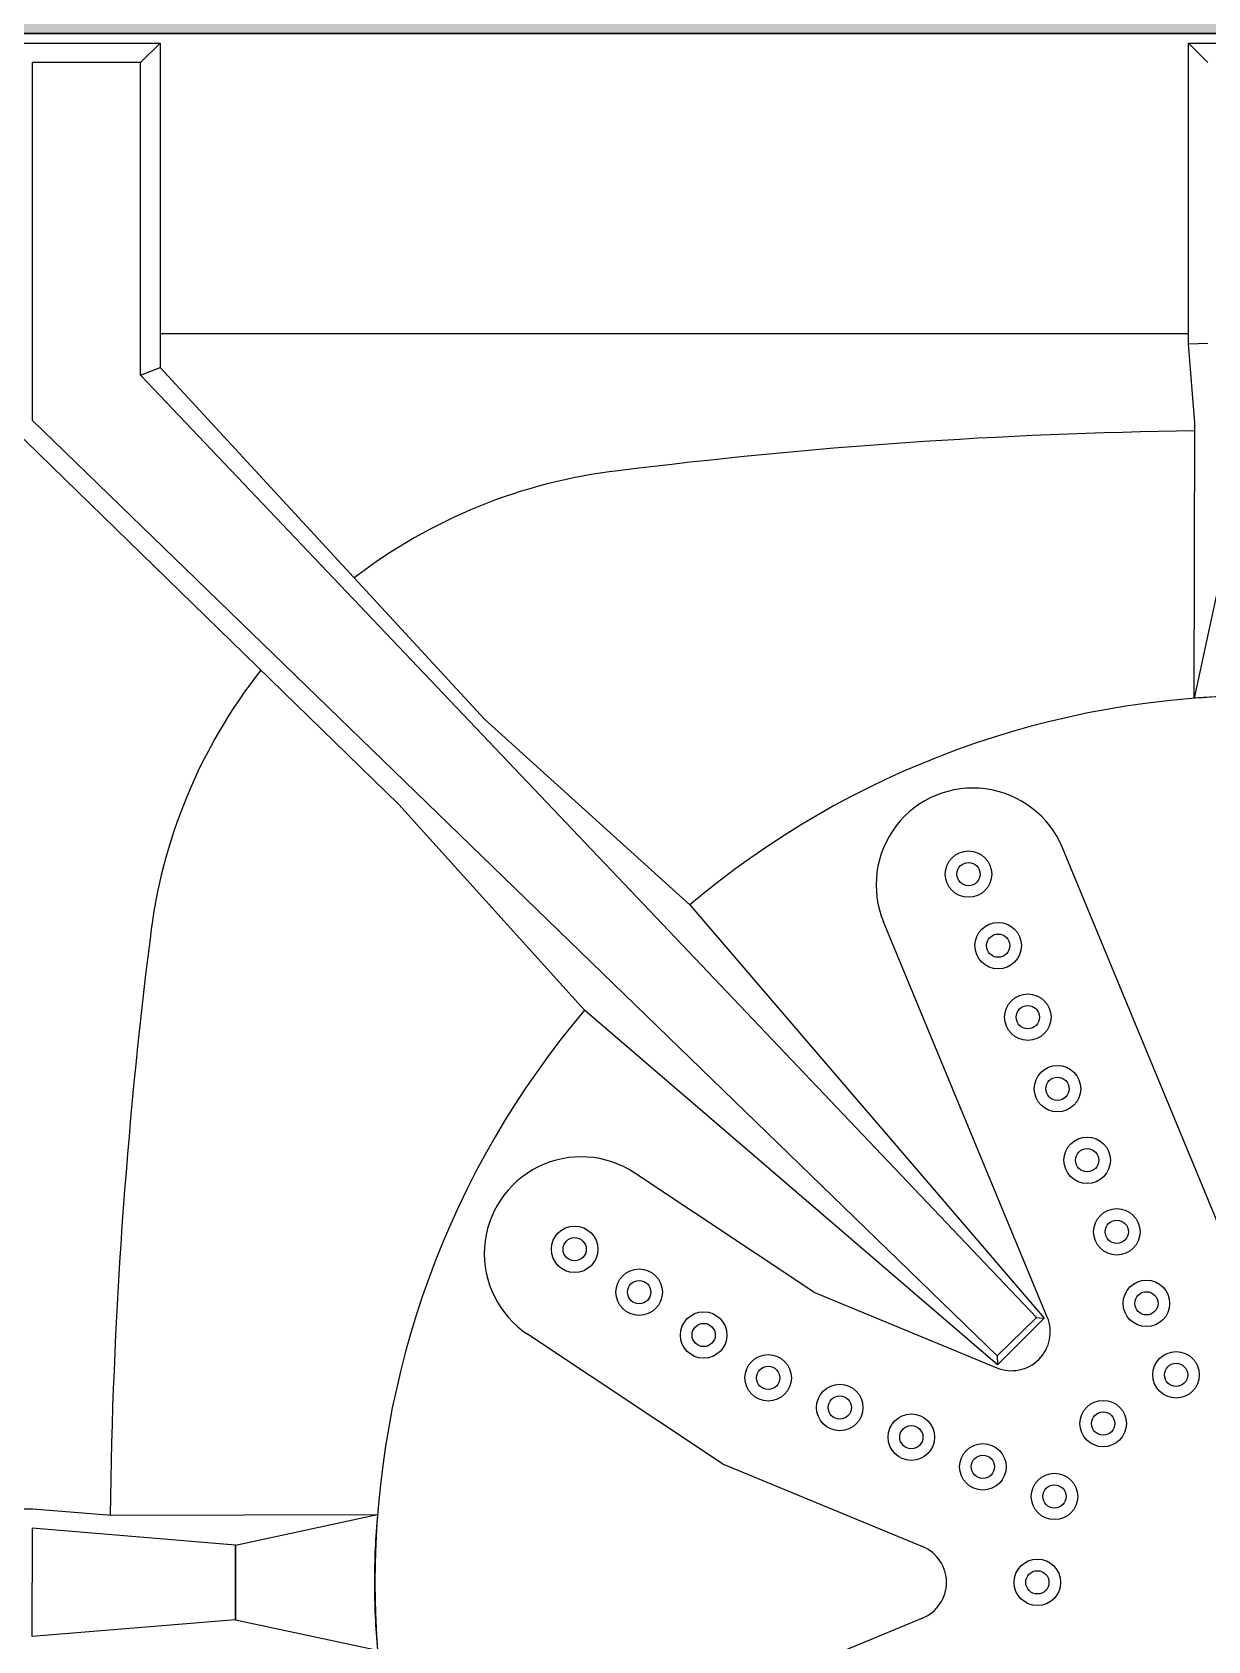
# Model space of a CAD drawing. Header units: metres. Extents: x 95 to 486, y 2972 to 3465.
# Drawn here: x 172.2161 to 172.3679, y 3246.5461 to 3246.7538 of the extents above; entities that cross this region are included whole.
import ezdxf

# ---------------------------------------------------------------- set-up
doc = ezdxf.new("R2010")
doc.units = ezdxf.units.M
doc.linetypes.add('ACAD_ISO03W100', pattern=[30, 12, -18])
for name, color, linetype in [('0_HOJA-CARATULA', 7, 'Continuous'), ('0_MUROS', 7, 'Continuous'), ('E_INOXIGAS', 1, 'Continuous'), ('INOXI', 1, 'Continuous'), ('XX', 2, 'Continuous')]:
    doc.layers.add(name, color=color, linetype=linetype)

# ---------------------------------------------------------------- blocks, each defined once
blk = doc.blocks.new('A$C607D168B')
at = {"color": 8}
for p, q in [((-0.004619195644346874, -0.1174335113702014), (-0.02576293848099542, -0.06638800065463535)), ((0.01532243876324824, -0.09159457210137223), (0.03204493645493312, -0.06644232022273489)), ((0.0374882789395512, -0.1034096483701683), (0.05286362422180879, -0.08028364384677111)), ((0.01532243876324824, -0.09159457210137223), (0.00461959968076453, -0.1174335113702014)), ((0.0374882789395512, -0.1034096483701683), (0.02771658799354704, -0.1270005971793289)), ((0.03424940281792832, -0.133533412003711), (0.08529491353349528, -0.1123896691670625)), ((0.04381648862705578, -0.1566304003164936), (0.09486199934262274, -0.135486657479845))]:
    blk.add_line(p, q, dxfattribs=at)
for centre, radius in [((0.04301494720024301, -0.07251968491551697), 0.003), ((0.04301494720024301, -0.07251968491551697), 0.003), ((0.04301494720024301, -0.07251968491551697), 0.003), ((0.04301494720024301, -0.07251968491551697), 0.003), ((0.04301494720024301, -0.07251968491551697), 0.003), ((0.04301494720024301, -0.07251968491551697), 0.003), ((0.04301494720024301, -0.07251968491551697), 0.003), ((0.04301494720024301, -0.07251968491551697), 0.003), ((0.04301494720024301, -0.07251968491551697), 0.003), ((0.04301494720024301, -0.07251968491551697), 0.003), ((0.04301494720024301, -0.07251968491551697), 0.003), ((0.04301494720024301, -0.07251968491551697), 0.003), ((0.04301494720024301, -0.07251968491551697), 0.003), ((0.04301494720024301, -0.07251968491551697), 0.003), ((0.04301494720024301, -0.07251968491551697), 0.003), ((0.04301494720024301, -0.07251968491551697), 0.003), ((0.04301494720024301, -0.07251968491551697), 0.0015), ((0.04301494720024301, -0.07251968491551697), 0.0015), ((0.04301494720024301, -0.07251968491551697), 0.0015), ((0.04301494720024301, -0.07251968491551697), 0.0015), ((0.04301494720024301, -0.07251968491551697), 0.0015), ((0.04301494720024301, -0.07251968491551697), 0.0015), ((0.04301494720024301, -0.07251968491551697), 0.0015), ((0.04301494720024301, -0.07251968491551697), 0.0015), ((0.04301494720024301, -0.07251968491551697), 0.0015), ((0.04301494720024301, -0.07251968491551697), 0.0015), ((0.04301494720024301, -0.07251968491551697), 0.0015), ((0.04301494720024301, -0.07251968491551697), 0.0015), ((0.04301494720024301, -0.07251968491551697), 0.0015), ((0.04301494720024301, -0.07251968491551697), 0.0015), ((0.04301494720024301, -0.07251968491551697), 0.0015), ((0.04301494720024301, -0.07251968491551697), 0.0015), ((0.03747841775062888, -0.08084716002226866), 0.003), ((0.03747841775062888, -0.08084716002226866), 0.003), ((0.03747841775062888, -0.08084716002226866), 0.003), ((0.03747841775062888, -0.08084716002226866), 0.003), ((0.03747841775062888, -0.08084716002226866), 0.003), ((0.03747841775062888, -0.08084716002226866), 0.003), ((0.03747841775062888, -0.08084716002226866), 0.003), ((0.03747841775062888, -0.08084716002226866), 0.003), ((0.03747841775062888, -0.08084716002226866), 0.003), ((0.03747841775062888, -0.08084716002226866), 0.003), ((0.03747841775062888, -0.08084716002226866), 0.003), ((0.03747841775062888, -0.08084716002226866), 0.003), ((0.03747841775062888, -0.08084716002226866), 0.003), ((0.03747841775062888, -0.08084716002226866), 0.003), ((0.03747841775062888, -0.08084716002226866), 0.003), ((0.03747841775062888, -0.08084716002226866), 0.003), ((0.03747841775062888, -0.08084716002226866), 0.0015), ((0.03747841775062888, -0.08084716002226866), 0.0015), ((0.03747841775062888, -0.08084716002226866), 0.0015), ((0.03747841775062888, -0.08084716002226866), 0.0015), ((0.03747841775062888, -0.08084716002226866), 0.0015), ((0.03747841775062888, -0.08084716002226866), 0.0015), ((0.03747841775062888, -0.08084716002226866), 0.0015), ((0.03747841775062888, -0.08084716002226866), 0.0015), ((0.03747841775062888, -0.08084716002226866), 0.0015), ((0.03747841775062888, -0.08084716002226866), 0.0015), ((0.03747841775062888, -0.08084716002226866), 0.0015), ((0.03747841775062888, -0.08084716002226866), 0.0015), ((0.03747841775062888, -0.08084716002226866), 0.0015), ((0.03747841775062888, -0.08084716002226866), 0.0015), ((0.03747841775062888, -0.08084716002226866), 0.0015), ((0.03747841775062888, -0.08084716002226866), 0.0015), ((0.03194188830101563, -0.08917463512901858), 0.003), ((0.03194188830101563, -0.08917463512901858), 0.003), ((0.03194188830101563, -0.08917463512901858), 0.003), ((0.03194188830101385, -0.08917463512901946), 0.003), ((0.03194188830101563, -0.08917463512901858), 0.003), ((0.03194188830101563, -0.08917463512901858), 0.003), ((0.03194188830101563, -0.08917463512901858), 0.003), ((0.03194188830101563, -0.08917463512901858), 0.003), ((0.03194188830101563, -0.08917463512901858), 0.003), ((0.03194188830101563, -0.08917463512901858), 0.003), ((0.03194188830101563, -0.08917463512901858), 0.003), ((0.03194188830101563, -0.08917463512901858), 0.003), ((0.03194188830101563, -0.08917463512901858), 0.003), ((0.03194188830101563, -0.08917463512901858), 0.003), ((0.03194188830101563, -0.08917463512901858), 0.003), ((0.03194188830101563, -0.08917463512901858), 0.003), ((0.03194188830101563, -0.08917463512901858), 0.0015), ((0.03194188830101563, -0.08917463512901858), 0.0015), ((0.03194188830101563, -0.08917463512901858), 0.0015), ((0.03194188830101385, -0.08917463512901946), 0.0015), ((0.03194188830101563, -0.08917463512901858), 0.0015), ((0.03194188830101563, -0.08917463512901858), 0.0015), ((0.03194188830101563, -0.08917463512901858), 0.0015), ((0.03194188830101563, -0.08917463512901858), 0.0015), ((0.03194188830101563, -0.08917463512901858), 0.0015), ((0.03194188830101563, -0.08917463512901858), 0.0015), ((0.03194188830101563, -0.08917463512901858), 0.0015), ((0.03194188830101563, -0.08917463512901858), 0.0015), ((0.03194188830101563, -0.08917463512901858), 0.0015), ((0.03194188830101563, -0.08917463512901858), 0.0015), ((0.03194188830101563, -0.08917463512901858), 0.0015), ((0.03194188830101563, -0.08917463512901858), 0.0015), ((0.02640535885140061, -0.09750211023577027), 0.003), ((0.02640535885140061, -0.09750211023577027), 0.003), ((0.02640535885140061, -0.09750211023577027), 0.003), ((0.02640535885140061, -0.09750211023577027), 0.003), ((0.02640535885140061, -0.09750211023577027), 0.003), ((0.02640535885140061, -0.09750211023577027), 0.003), ((0.02640535885140061, -0.09750211023577027), 0.003), ((0.02640535885140061, -0.09750211023577027), 0.003), ((0.02640535885140061, -0.09750211023577027), 0.003), ((0.02640535885140061, -0.09750211023577027), 0.003), ((0.02640535885140061, -0.09750211023577027), 0.003), ((0.02640535885140061, -0.09750211023577027), 0.003), ((0.02640535885140061, -0.09750211023577027), 0.003), ((0.02640535885140061, -0.09750211023577027), 0.003), ((0.02640535885140061, -0.09750211023577027), 0.003), ((0.02640535885140061, -0.09750211023577027), 0.003), ((0.02640535885140061, -0.09750211023577027), 0.0015), ((0.02640535885140061, -0.09750211023577027), 0.0015), ((0.02640535885140061, -0.09750211023577027), 0.0015), ((0.02640535885140061, -0.09750211023577027), 0.0015), ((0.02640535885140061, -0.09750211023577027), 0.0015), ((0.02640535885140061, -0.09750211023577027), 0.0015), ((0.02640535885140061, -0.09750211023577027), 0.0015), ((0.02640535885140061, -0.09750211023577027), 0.0015), ((0.02640535885140061, -0.09750211023577027), 0.0015), ((0.02640535885140061, -0.09750211023577027), 0.0015), ((0.02640535885140061, -0.09750211023577027), 0.0015), ((0.02640535885140061, -0.09750211023577027), 0.0015), ((0.02640535885140061, -0.09750211023577027), 0.0015), ((0.02640535885140061, -0.09750211023577027), 0.0015), ((0.02640535885140061, -0.09750211023577027), 0.0015), ((0.02640535885140061, -0.09750211023577027), 0.0015), ((0.02257852452774856, -0.1067409055608834), 0.003), ((0.02257852452774856, -0.1067409055608834), 0.003), ((0.02257852452774856, -0.1067409055608834), 0.003), ((0.02257852452774856, -0.1067409055608834), 0.003), ((0.02257852452774856, -0.1067409055608834), 0.003), ((0.02257852452774856, -0.1067409055608834), 0.003), ((0.02257852452774856, -0.1067409055608834), 0.003), ((0.02257852452774856, -0.1067409055608834), 0.003), ((0.02257852452774856, -0.1067409055608834), 0.003), ((0.02257852452774856, -0.1067409055608834), 0.003), ((0.02257852452774856, -0.1067409055608834), 0.003), ((0.02257852452774856, -0.1067409055608834), 0.003), ((0.02257852452774856, -0.1067409055608834), 0.003), ((0.02257852452774856, -0.1067409055608834), 0.003), ((0.02257852452774856, -0.1067409055608834), 0.003), ((0.02257852452774856, -0.1067409055608834), 0.003), ((0.02257852452774856, -0.1067409055608834), 0.0015), ((0.02257852452774856, -0.1067409055608834), 0.0015), ((0.02257852452774856, -0.1067409055608834), 0.0015), ((0.02257852452774856, -0.1067409055608834), 0.0015), ((0.02257852452774856, -0.1067409055608834), 0.0015), ((0.02257852452774856, -0.1067409055608834), 0.0015), ((0.02257852452774856, -0.1067409055608834), 0.0015), ((0.02257852452774856, -0.1067409055608834), 0.0015), ((0.02257852452774856, -0.1067409055608834), 0.0015), ((0.02257852452774856, -0.1067409055608834), 0.0015), ((0.02257852452774856, -0.1067409055608834), 0.0015), ((0.02257852452774856, -0.1067409055608834), 0.0015), ((0.02257852452774856, -0.1067409055608834), 0.0015), ((0.02257852452774856, -0.1067409055608834), 0.0015), ((0.02257852452774856, -0.1067409055608834), 0.0015), ((0.02257852452774856, -0.1067409055608834), 0.0015), ((0.01875169020409917, -0.1159797008859957), 0.003), ((0.01875169020409917, -0.1159797008859957), 0.003), ((0.01875169020409739, -0.1159797008859966), 0.003), ((0.01875169020409739, -0.1159797008859966), 0.003), ((0.01875169020409739, -0.1159797008859966), 0.003), ((0.01875169020409739, -0.1159797008859966), 0.003), ((0.01875169020409739, -0.1159797008859966), 0.003), ((0.01875169020409917, -0.1159797008859957), 0.003), ((0.01875169020409917, -0.1159797008859957), 0.003), ((0.01875169020409917, -0.1159797008859966), 0.003), ((0.01875169020409917, -0.1159797008859966), 0.003), ((0.01875169020409917, -0.1159797008859957), 0.003), ((0.01875169020409739, -0.1159797008859966), 0.003), ((0.01875169020409917, -0.1159797008859957), 0.003), ((0.01875169020409739, -0.1159797008859966), 0.003), ((0.01875169020409917, -0.1159797008859957), 0.003), ((0.01875169020409917, -0.1159797008859957), 0.0015), ((0.01875169020409917, -0.1159797008859957), 0.0015), ((0.01875169020409739, -0.1159797008859966), 0.0015), ((0.01875169020409739, -0.1159797008859966), 0.0015), ((0.01875169020409739, -0.1159797008859966), 0.0015), ((0.01875169020409739, -0.1159797008859966), 0.0015), ((0.01875169020409739, -0.1159797008859966), 0.0015), ((0.01875169020409917, -0.1159797008859957), 0.0015), ((0.01875169020409917, -0.1159797008859957), 0.0015), ((0.01875169020409917, -0.1159797008859966), 0.0015), ((0.01875169020409917, -0.1159797008859966), 0.0015), ((0.01875169020409917, -0.1159797008859957), 0.0015), ((0.01875169020409739, -0.1159797008859966), 0.0015), ((0.01875169020409917, -0.1159797008859957), 0.0015), ((0.01875169020409739, -0.1159797008859966), 0.0015), ((0.01875169020409917, -0.1159797008859957), 0.0015), ((0.09146427573682203, -0.1233641381748969), 0.003), ((0.09146427573682203, -0.1233641381748969), 0.003), ((0.09146427573682203, -0.1233641381748969), 0.003), ((0.09146427573682203, -0.1233641381748969), 0.003), ((0.09146427573682203, -0.1233641381748969), 0.003), ((0.09146427573682203, -0.1233641381748969), 0.003), ((0.09146427573682203, -0.1233641381748969), 0.003), ((0.09146427573682203, -0.1233641381748969), 0.003), ((0.09146427573682203, -0.1233641381748969), 0.003), ((0.09146427573682203, -0.1233641381748969), 0.003), ((0.09146427573682203, -0.1233641381748969), 0.003), ((0.09146427573682203, -0.1233641381748969), 0.003), ((0.09146427573682203, -0.1233641381748969), 0.003), ((0.09146427573682203, -0.1233641381748969), 0.003), ((0.09146427573682203, -0.1233641381748969), 0.003), ((0.09146427573682203, -0.1233641381748969), 0.003), ((0.01492485588044801, -0.1252184962111089), 0.003), ((0.01492485588044801, -0.1252184962111089), 0.003), ((0.01492485588044801, -0.1252184962111089), 0.003), ((0.01492485588044801, -0.1252184962111089), 0.003), ((0.01492485588044801, -0.1252184962111089), 0.003), ((0.01492485588044801, -0.1252184962111089), 0.003), ((0.01492485588044801, -0.1252184962111089), 0.003), ((0.01492485588044801, -0.1252184962111089), 0.003), ((0.01492485588044801, -0.1252184962111089), 0.003), ((0.01492485588044801, -0.1252184962111089), 0.003), ((0.01492485588044801, -0.1252184962111089), 0.003), ((0.01492485588044801, -0.1252184962111089), 0.003), ((0.01492485588044801, -0.1252184962111089), 0.003), ((0.01492485588044801, -0.1252184962111089), 0.003), ((0.01492485588044801, -0.1252184962111089), 0.003), ((0.01492485588044801, -0.1252184962111089), 0.003), ((0.09146427573682203, -0.1233641381748969), 0.0015), ((0.09146427573682203, -0.1233641381748969), 0.0015), ((0.09146427573682203, -0.1233641381748969), 0.0015), ((0.09146427573682203, -0.1233641381748969), 0.0015), ((0.09146427573682203, -0.1233641381748969), 0.0015), ((0.09146427573682203, -0.1233641381748969), 0.0015), ((0.09146427573682203, -0.1233641381748969), 0.0015), ((0.09146427573682203, -0.1233641381748969), 0.0015), ((0.09146427573682203, -0.1233641381748969), 0.0015), ((0.09146427573682203, -0.1233641381748969), 0.0015), ((0.09146427573682203, -0.1233641381748969), 0.0015), ((0.09146427573682203, -0.1233641381748969), 0.0015), ((0.09146427573682203, -0.1233641381748969), 0.0015), ((0.09146427573682203, -0.1233641381748969), 0.0015), ((0.09146427573682203, -0.1233641381748969), 0.0015), ((0.09146427573682203, -0.1233641381748969), 0.0015), ((0.01492485588044801, -0.1252184962111089), 0.0015), ((0.01492485588044801, -0.1252184962111089), 0.0015), ((0.01492485588044801, -0.1252184962111089), 0.0015), ((0.01492485588044801, -0.1252184962111089), 0.0015), ((0.01492485588044801, -0.1252184962111089), 0.0015), ((0.01492485588044801, -0.1252184962111089), 0.0015), ((0.01492485588044801, -0.1252184962111089), 0.0015), ((0.01492485588044801, -0.1252184962111089), 0.0015), ((0.01492485588044801, -0.1252184962111089), 0.0015), ((0.01492485588044801, -0.1252184962111089), 0.0015), ((0.01492485588044801, -0.1252184962111089), 0.0015), ((0.01492485588044801, -0.1252184962111089), 0.0015), ((0.01492485588044801, -0.1252184962111089), 0.0015), ((0.01492485588044801, -0.1252184962111089), 0.0015), ((0.01492485588044801, -0.1252184962111089), 0.0015), ((0.01492485588044801, -0.1252184962111089), 0.0015), ((0.08222548041170974, -0.127190972498548), 0.003), ((0.08222548041170974, -0.127190972498548), 0.003), ((0.08222548041170885, -0.1271909724985489), 0.003), ((0.08222548041170885, -0.1271909724985489), 0.003), ((0.08222548041170885, -0.1271909724985489), 0.003), ((0.08222548041170885, -0.1271909724985489), 0.003), ((0.08222548041170885, -0.1271909724985489), 0.003), ((0.08222548041170974, -0.127190972498548), 0.003), ((0.08222548041170974, -0.127190972498548), 0.003), ((0.08222548041170885, -0.1271909724985489), 0.003), ((0.08222548041170974, -0.127190972498548), 0.003), ((0.08222548041170974, -0.127190972498548), 0.003), ((0.08222548041170885, -0.1271909724985489), 0.003), ((0.08222548041170974, -0.127190972498548), 0.003), ((0.08222548041170974, -0.127190972498548), 0.003), ((0.08222548041170974, -0.127190972498548), 0.003), ((0.08222548041170974, -0.127190972498548), 0.0015), ((0.08222548041170974, -0.127190972498548), 0.0015), ((0.08222548041170885, -0.1271909724985489), 0.0015), ((0.08222548041170885, -0.1271909724985489), 0.0015), ((0.08222548041170885, -0.1271909724985489), 0.0015), ((0.08222548041170885, -0.1271909724985489), 0.0015), ((0.08222548041170885, -0.1271909724985489), 0.0015), ((0.08222548041170974, -0.127190972498548), 0.0015), ((0.08222548041170974, -0.127190972498548), 0.0015), ((0.08222548041170885, -0.1271909724985489), 0.0015), ((0.08222548041170974, -0.127190972498548), 0.0015), ((0.08222548041170974, -0.127190972498548), 0.0015), ((0.08222548041170885, -0.1271909724985489), 0.0015), ((0.08222548041170974, -0.127190972498548), 0.0015), ((0.08222548041170974, -0.127190972498548), 0.0015), ((0.08222548041170974, -0.127190972498548), 0.0015), ((0.07298668508659656, -0.1310178068222001), 0.003), ((0.07298668508659656, -0.1310178068222001), 0.003), ((0.07298668508659656, -0.1310178068222001), 0.003), ((0.07298668508659656, -0.1310178068222001), 0.003), ((0.07298668508659656, -0.1310178068222001), 0.003), ((0.07298668508659656, -0.1310178068222001), 0.003), ((0.07298668508659656, -0.1310178068222001), 0.003), ((0.07298668508659656, -0.1310178068222001), 0.003), ((0.07298668508659656, -0.1310178068222001), 0.003), ((0.07298668508659656, -0.1310178068222001), 0.003), ((0.07298668508659656, -0.1310178068222001), 0.003), ((0.07298668508659656, -0.1310178068222001), 0.003), ((0.07298668508659656, -0.1310178068222001), 0.003), ((0.07298668508659656, -0.1310178068222001), 0.003), ((0.07298668508659656, -0.1310178068222001), 0.003), ((0.07298668508659656, -0.1310178068222001), 0.003), ((2.020182083839472e-07, -0.1322497979790498), 0.003), ((2.020182083839472e-07, -0.1322497979790498), 0.003), ((2.020182083839472e-07, -0.1322497979790498), 0.003), ((2.020182083839472e-07, -0.1322497979790498), 0.003), ((2.020182083839472e-07, -0.1322497979790498), 0.003), ((2.020182083839472e-07, -0.1322497979790498), 0.003), ((2.020182083839472e-07, -0.1322497979790498), 0.003), ((2.020182083839472e-07, -0.1322497979790498), 0.003), ((2.020182083839472e-07, -0.1322497979790498), 0.003), ((2.020182083839472e-07, -0.1322497979790498), 0.003), ((2.020182083839472e-07, -0.1322497979790498), 0.003), ((2.020182083839472e-07, -0.1322497979790498), 0.003), ((2.020182083839472e-07, -0.1322497979790498), 0.003), ((2.020182083839472e-07, -0.1322497979790498), 0.003), ((2.020182083839472e-07, -0.1322497979790498), 0.003), ((2.020182083839472e-07, -0.1322497979790498), 0.003), ((2.020182083839472e-07, -0.1322497979790498), 0.0015), ((2.020182083839472e-07, -0.1322497979790498), 0.0015), ((2.020182083839472e-07, -0.1322497979790498), 0.0015), ((2.020182083839472e-07, -0.1322497979790498), 0.0015), ((2.020182083839472e-07, -0.1322497979790498), 0.0015), ((2.020182083839472e-07, -0.1322497979790498), 0.0015), ((2.020182083839472e-07, -0.1322497979790498), 0.0015), ((2.020182083839472e-07, -0.1322497979790498), 0.0015), ((2.020182083839472e-07, -0.1322497979790498), 0.0015), ((2.020182083839472e-07, -0.1322497979790498), 0.0015), ((2.020182083839472e-07, -0.1322497979790498), 0.0015), ((2.020182083839472e-07, -0.1322497979790498), 0.0015), ((2.020182083839472e-07, -0.1322497979790498), 0.0015), ((2.020182083839472e-07, -0.1322497979790498), 0.0015), ((2.020182083839472e-07, -0.1322497979790498), 0.0015), ((2.020182083839472e-07, -0.1322497979790498), 0.0015), ((0.07298668508659656, -0.1310178068222001), 0.0015), ((0.07298668508659656, -0.1310178068222001), 0.0015), ((0.07298668508659656, -0.1310178068222001), 0.0015), ((0.07298668508659656, -0.1310178068222001), 0.0015), ((0.07298668508659656, -0.1310178068222001), 0.0015), ((0.07298668508659656, -0.1310178068222001), 0.0015), ((0.07298668508659656, -0.1310178068222001), 0.0015), ((0.07298668508659656, -0.1310178068222001), 0.0015), ((0.07298668508659656, -0.1310178068222001), 0.0015), ((0.07298668508659656, -0.1310178068222001), 0.0015), ((0.07298668508659656, -0.1310178068222001), 0.0015), ((0.07298668508659656, -0.1310178068222001), 0.0015), ((0.07298668508659656, -0.1310178068222001), 0.0015), ((0.07298668508659656, -0.1310178068222001), 0.0015), ((0.07298668508659656, -0.1310178068222001), 0.0015), ((0.07298668508659656, -0.1310178068222001), 0.0015), ((0.01109802155679596, -0.1344572915362221), 0.003), ((0.01109802155679596, -0.1344572915362221), 0.003), ((0.01109802155679596, -0.1344572915362221), 0.003), ((0.01109802155679596, -0.1344572915362221), 0.003), ((0.01109802155679596, -0.1344572915362221), 0.003), ((0.01109802155679596, -0.1344572915362221), 0.003), ((0.01109802155679596, -0.1344572915362221), 0.003), ((0.01109802155679596, -0.1344572915362221), 0.003), ((0.01109802155679596, -0.1344572915362221), 0.003), ((0.01109802155679596, -0.1344572915362221), 0.003), ((0.01109802155679596, -0.1344572915362221), 0.003), ((0.01109802155679596, -0.1344572915362221), 0.003), ((0.01109802155679596, -0.1344572915362221), 0.003), ((0.01109802155679596, -0.1344572915362221), 0.003), ((0.01109802155679596, -0.1344572915362221), 0.003), ((0.01109802155679596, -0.1344572915362221), 0.003), ((0.06374788976148427, -0.1348446411458522), 0.003), ((0.06374788976148427, -0.1348446411458522), 0.003), ((0.06374788976148427, -0.1348446411458522), 0.003), ((0.06374788976148427, -0.1348446411458522), 0.003), ((0.06374788976148427, -0.1348446411458522), 0.003), ((0.06374788976148427, -0.1348446411458522), 0.003), ((0.06374788976148427, -0.1348446411458522), 0.003), ((0.06374788976148427, -0.1348446411458522), 0.003), ((0.06374788976148427, -0.1348446411458522), 0.003), ((0.06374788976148427, -0.1348446411458522), 0.003), ((0.06374788976148427, -0.1348446411458522), 0.003), ((0.06374788976148427, -0.1348446411458522), 0.003), ((0.06374788976148427, -0.1348446411458522), 0.003), ((0.06374788976148427, -0.1348446411458522), 0.003), ((0.06374788976148427, -0.1348446411458522), 0.003), ((0.06374788976148427, -0.1348446411458522), 0.003), ((0.01109802155679596, -0.1344572915362221), 0.0015), ((0.01109802155679596, -0.1344572915362221), 0.0015), ((0.01109802155679596, -0.1344572915362221), 0.0015), ((0.01109802155679596, -0.1344572915362221), 0.0015), ((0.01109802155679596, -0.1344572915362221), 0.0015), ((0.01109802155679596, -0.1344572915362221), 0.0015), ((0.01109802155679596, -0.1344572915362221), 0.0015), ((0.01109802155679596, -0.1344572915362221), 0.0015), ((0.01109802155679596, -0.1344572915362221), 0.0015), ((0.01109802155679596, -0.1344572915362221), 0.0015), ((0.01109802155679596, -0.1344572915362221), 0.0015), ((0.01109802155679596, -0.1344572915362221), 0.0015), ((0.01109802155679596, -0.1344572915362221), 0.0015), ((0.01109802155679596, -0.1344572915362221), 0.0015), ((0.01109802155679596, -0.1344572915362221), 0.0015), ((0.01109802155679596, -0.1344572915362221), 0.0015), ((0.06374788976148427, -0.1348446411458522), 0.0015), ((0.06374788976148427, -0.1348446411458522), 0.0015), ((0.06374788976148427, -0.1348446411458522), 0.0015), ((0.06374788976148427, -0.1348446411458522), 0.0015), ((0.06374788976148427, -0.1348446411458522), 0.0015), ((0.06374788976148427, -0.1348446411458522), 0.0015), ((0.06374788976148427, -0.1348446411458522), 0.0015), ((0.06374788976148427, -0.1348446411458522), 0.0015), ((0.06374788976148427, -0.1348446411458522), 0.0015), ((0.06374788976148427, -0.1348446411458522), 0.0015), ((0.06374788976148427, -0.1348446411458522), 0.0015), ((0.06374788976148427, -0.1348446411458522), 0.0015), ((0.06374788976148427, -0.1348446411458522), 0.0015), ((0.06374788976148427, -0.1348446411458522), 0.0015), ((0.06374788976148427, -0.1348446411458522), 0.0015), ((0.06374788976148427, -0.1348446411458522), 0.0015), ((0.05450909443637553, -0.1386714754695086), 0.003), ((0.05450909443637553, -0.1386714754695086), 0.003), ((0.05450909443637553, -0.1386714754695086), 0.003), ((0.05450909443637553, -0.1386714754695086), 0.003), ((0.05450909443637553, -0.1386714754695086), 0.003), ((0.05450909443637553, -0.1386714754695086), 0.003), ((0.05450909443637553, -0.1386714754695086), 0.003), ((0.05450909443637553, -0.1386714754695086), 0.003), ((0.05450909443637553, -0.1386714754695086), 0.003), ((0.05450909443637553, -0.1386714754695086), 0.003), ((0.05450909443637553, -0.1386714754695086), 0.003), ((0.05450909443637553, -0.1386714754695086), 0.003), ((0.05450909443637553, -0.1386714754695086), 0.003), ((0.05450909443637553, -0.1386714754695086), 0.003), ((0.05450909443637553, -0.1386714754695086), 0.003), ((0.05450909443637553, -0.1386714754695086), 0.003), ((0.02050629867261833, -0.1407437013246398), 0.003), ((0.02050629867261833, -0.1407437013246398), 0.003), ((0.02050629867261833, -0.1407437013246398), 0.003), ((0.02050629867261833, -0.1407437013246398), 0.003), ((0.02050629867261833, -0.1407437013246398), 0.003), ((0.02050629867261833, -0.1407437013246398), 0.003), ((0.02050629867261833, -0.1407437013246398), 0.003), ((0.02050629867261833, -0.1407437013246398), 0.003), ((0.02050629867261833, -0.1407437013246398), 0.003), ((0.02050629867261833, -0.1407437013246398), 0.003), ((0.02050629867261833, -0.1407437013246398), 0.003), ((0.02050629867261833, -0.1407437013246398), 0.003), ((0.02050629867261833, -0.1407437013246398), 0.003), ((0.02050629867261833, -0.1407437013246398), 0.003), ((0.02050629867261833, -0.1407437013246398), 0.003), ((0.02050629867261833, -0.1407437013246398), 0.003), ((0.05450909443637553, -0.1386714754695086), 0.0015), ((0.05450909443637553, -0.1386714754695086), 0.0015), ((0.05450909443637553, -0.1386714754695086), 0.0015), ((0.05450909443637553, -0.1386714754695086), 0.0015), ((0.05450909443637553, -0.1386714754695086), 0.0015), ((0.05450909443637553, -0.1386714754695086), 0.0015), ((0.05450909443637553, -0.1386714754695086), 0.0015), ((0.05450909443637553, -0.1386714754695086), 0.0015), ((0.05450909443637553, -0.1386714754695086), 0.0015), ((0.05450909443637553, -0.1386714754695086), 0.0015), ((0.05450909443637553, -0.1386714754695086), 0.0015), ((0.05450909443637553, -0.1386714754695086), 0.0015), ((0.05450909443637553, -0.1386714754695086), 0.0015), ((0.05450909443637553, -0.1386714754695086), 0.0015), ((0.05450909443637553, -0.1386714754695086), 0.0015), ((0.05450909443637553, -0.1386714754695086), 0.0015), ((0.02050629867261833, -0.1407437013246398), 0.0015), ((0.02050629867261833, -0.1407437013246398), 0.0015), ((0.02050629867261833, -0.1407437013246398), 0.0015), ((0.02050629867261833, -0.1407437013246398), 0.0015), ((0.02050629867261833, -0.1407437013246398), 0.0015), ((0.02050629867261833, -0.1407437013246398), 0.0015), ((0.02050629867261833, -0.1407437013246398), 0.0015), ((0.02050629867261833, -0.1407437013246398), 0.0015), ((0.02050629867261833, -0.1407437013246398), 0.0015), ((0.02050629867261833, -0.1407437013246398), 0.0015), ((0.02050629867261833, -0.1407437013246398), 0.0015), ((0.02050629867261833, -0.1407437013246398), 0.0015), ((0.02050629867261833, -0.1407437013246398), 0.0015), ((0.02050629867261833, -0.1407437013246398), 0.0015), ((0.02050629867261833, -0.1407437013246398), 0.0015), ((0.02050629867261833, -0.1407437013246398), 0.0015), ((0.04527029911126235, -0.1424983097931598), 0.003), ((0.04527029911126235, -0.1424983097931598), 0.003), ((0.04527029911126235, -0.1424983097931598), 0.003), ((0.04527029911126057, -0.1424983097931607), 0.003), ((0.04527029911126235, -0.1424983097931598), 0.003), ((0.04527029911126235, -0.1424983097931598), 0.003), ((0.04527029911126057, -0.1424983097931607), 0.003), ((0.04527029911126235, -0.1424983097931598), 0.003), ((0.04527029911126235, -0.1424983097931598), 0.003), ((0.04527029911126057, -0.1424983097931607), 0.003), ((0.04527029911126057, -0.1424983097931607), 0.003), ((0.04527029911126057, -0.1424983097931607), 0.003), ((0.04527029911126057, -0.1424983097931607), 0.003), ((0.04527029911126057, -0.1424983097931607), 0.003), ((0.04527029911126235, -0.1424983097931598), 0.003), ((0.04527029911126235, -0.1424983097931598), 0.003), ((0.04527029911126235, -0.1424983097931598), 0.0015), ((0.04527029911126235, -0.1424983097931598), 0.0015), ((0.04527029911126235, -0.1424983097931598), 0.0015), ((0.04527029911126057, -0.1424983097931607), 0.0015), ((0.04527029911126235, -0.1424983097931598), 0.0015), ((0.04527029911126235, -0.1424983097931598), 0.0015), ((0.04527029911126057, -0.1424983097931607), 0.0015), ((0.04527029911126235, -0.1424983097931598), 0.0015), ((0.04527029911126235, -0.1424983097931598), 0.0015), ((0.04527029911126057, -0.1424983097931607), 0.0015), ((0.04527029911126057, -0.1424983097931607), 0.0015), ((0.04527029911126057, -0.1424983097931607), 0.0015), ((0.04527029911126057, -0.1424983097931607), 0.0015), ((0.04527029911126057, -0.1424983097931607), 0.0015), ((0.04527029911126235, -0.1424983097931598), 0.0015), ((0.04527029911126235, -0.1424983097931598), 0.0015), ((0.03603150378614828, -0.146325144116811), 0.003), ((0.03603150378614828, -0.146325144116811), 0.003), ((0.03603150378614828, -0.146325144116811), 0.003), ((0.03603150378614828, -0.146325144116811), 0.003), ((0.03603150378614828, -0.146325144116811), 0.003), ((0.03603150378614828, -0.146325144116811), 0.003), ((0.03603150378614828, -0.146325144116811), 0.003), ((0.03603150378614828, -0.146325144116811), 0.003), ((0.03603150378614828, -0.146325144116811), 0.003), ((0.03603150378614828, -0.146325144116811), 0.003), ((0.03603150378614828, -0.146325144116811), 0.003), ((0.03603150378614828, -0.146325144116811), 0.003), ((0.03603150378614828, -0.146325144116811), 0.003), ((0.03603150378614828, -0.146325144116811), 0.003), ((0.03603150378614828, -0.146325144116811), 0.003), ((0.03603150378614828, -0.146325144116811), 0.003), ((0.03603150378614828, -0.146325144116811), 0.0015), ((0.03603150378614828, -0.146325144116811), 0.0015), ((0.03603150378614828, -0.146325144116811), 0.0015), ((0.03603150378614828, -0.146325144116811), 0.0015), ((0.03603150378614828, -0.146325144116811), 0.0015), ((0.03603150378614828, -0.146325144116811), 0.0015), ((0.03603150378614828, -0.146325144116811), 0.0015), ((0.03603150378614828, -0.146325144116811), 0.0015), ((0.03603150378614828, -0.146325144116811), 0.0015), ((0.03603150378614828, -0.146325144116811), 0.0015), ((0.03603150378614828, -0.146325144116811), 0.0015), ((0.03603150378614828, -0.146325144116811), 0.0015), ((0.03603150378614828, -0.146325144116811), 0.0015), ((0.03603150378614828, -0.146325144116811), 0.0015), ((0.03603150378614828, -0.146325144116811), 0.0015), ((0.03603150378614828, -0.146325144116811), 0.0015), ((0.02679270846103599, -0.1501519784404621), 0.003), ((0.02679270846103599, -0.1501519784404621), 0.003), ((0.02679270846103599, -0.1501519784404621), 0.003), ((0.02679270846103599, -0.1501519784404621), 0.003), ((0.02679270846103599, -0.1501519784404621), 0.003), ((0.02679270846103599, -0.1501519784404621), 0.003), ((0.02679270846103599, -0.1501519784404621), 0.003), ((0.02679270846103599, -0.1501519784404621), 0.003), ((0.02679270846103599, -0.1501519784404621), 0.003), ((0.02679270846103599, -0.1501519784404621), 0.003), ((0.02679270846103599, -0.1501519784404621), 0.003), ((0.02679270846103599, -0.1501519784404621), 0.003), ((0.02679270846103599, -0.1501519784404621), 0.003), ((0.02679270846103599, -0.1501519784404621), 0.003), ((0.02679270846103599, -0.1501519784404621), 0.003), ((0.02679270846103599, -0.1501519784404621), 0.003), ((0.02679270846103599, -0.1501519784404621), 0.003), ((0.02679270846103599, -0.1501519784404621), 0.003), ((0.02679270846103599, -0.1501519784404621), 0.003), ((0.02679270846103599, -0.1501519784404621), 0.003), ((0.02679270846103599, -0.1501519784404621), 0.003), ((0.02679270846103599, -0.1501519784404621), 0.003), ((0.02679270846103599, -0.1501519784404621), 0.003), ((0.02679270846103599, -0.1501519784404621), 0.003), ((0.02679270846103599, -0.1501519784404621), 0.003), ((0.02679270846103599, -0.1501519784404621), 0.003), ((0.02679270846103599, -0.1501519784404621), 0.003), ((0.02679270846103599, -0.1501519784404621), 0.003), ((0.02679270846103599, -0.1501519784404621), 0.003), ((0.02679270846103599, -0.1501519784404621), 0.003), ((0.02679270846103599, -0.1501519784404621), 0.003), ((0.02679270846103599, -0.1501519784404621), 0.003), ((0.02679270846103599, -0.1501519784404621), 0.0015), ((0.02679270846103599, -0.1501519784404621), 0.0015), ((0.02679270846103599, -0.1501519784404621), 0.0015), ((0.02679270846103599, -0.1501519784404621), 0.0015), ((0.02679270846103599, -0.1501519784404621), 0.0015), ((0.02679270846103599, -0.1501519784404621), 0.0015), ((0.02679270846103599, -0.1501519784404621), 0.0015), ((0.02679270846103599, -0.1501519784404621), 0.0015), ((0.02679270846103599, -0.1501519784404621), 0.0015), ((0.02679270846103599, -0.1501519784404621), 0.0015), ((0.02679270846103599, -0.1501519784404621), 0.0015), ((0.02679270846103599, -0.1501519784404621), 0.0015), ((0.02679270846103599, -0.1501519784404621), 0.0015), ((0.02679270846103599, -0.1501519784404621), 0.0015), ((0.02679270846103599, -0.1501519784404621), 0.0015), ((0.02679270846103599, -0.1501519784404621), 0.0015), ((0.02679270846103599, -0.1501519784404621), 0.0015), ((0.02679270846103599, -0.1501519784404621), 0.0015), ((0.02679270846103599, -0.1501519784404621), 0.0015), ((0.02679270846103599, -0.1501519784404621), 0.0015), ((0.02679270846103599, -0.1501519784404621), 0.0015), ((0.02679270846103599, -0.1501519784404621), 0.0015), ((0.02679270846103599, -0.1501519784404621), 0.0015), ((0.02679270846103599, -0.1501519784404621), 0.0015), ((0.02679270846103599, -0.1501519784404621), 0.0015), ((0.02679270846103599, -0.1501519784404621), 0.0015), ((0.02679270846103599, -0.1501519784404621), 0.0015), ((0.02679270846103599, -0.1501519784404621), 0.0015), ((0.02679270846103599, -0.1501519784404621), 0.0015), ((0.02679270846103599, -0.1501519784404621), 0.0015), ((0.02679270846103599, -0.1501519784404621), 0.0015), ((0.02679270846103599, -0.1501519784404621), 0.0015)]:
    blk.add_circle(centre, radius, dxfattribs=at)
for centre, radius, start, end in [((0.04245428033837051, -0.07336298203475256), 0.01249999999999999, 326.382016987149, 146.3820169871491), ((0.090078456438059, -0.1239381633234533), 0.01250000000000006, 292.4999999999999, 112.5), ((2.020182083839472e-07, -0.1155200942083763), 0.005, 202.5, 337.500000000018), ((0.03233598565610318, -0.1289140143411549), 0.005, 157.500000000018, 292.4999999999999)]:
    blk.add_arc(centre, radius, start, end, dxfattribs=at)
at = {"layer": 'INOXI', "color": 8}
for p, q in [((0.009500000000002728, 0), (0.009500000000002728, -0.002598935720357076)), ((0.009500000000002728, -0.002598935720357076), (0.008695120739275808, -0.01275222914739516)), ((0.008695120739275808, -0.01275222914739516), (0.008761105527469226, -0.04708567531872632)), ((0.1558994949366479, -0.01649999999995089), (0.1568972826512436, -0.01900000000000546)), ((0.1962499999999636, -0.01649999999995089), (0.1987500000000182, -0.01900000000000546)), ((-0.004819999999995161, -0.02874999999994543), (-0.008761105527469226, -0.04708567531872632)), ((0.004819999999995161, -0.02874999999994543), (0.008761105527469226, -0.04708567531872632)), ((0.02924854033176416, -0.1270517121998864), (0.02811342788220372, -0.1271235167830582)), ((0.03419828780010903, -0.1320014596682313), (0.03412607917766763, -0.1331361680785221)), ((0.1324999999999363, -0.1564300000000003), (0.1141643246812691, -0.1524888944725262)), ((0.1962499999999636, -0.1542499999999336), (0.1987500000000182, -0.1517499999999927))]:
    blk.add_line(p, q, dxfattribs=at)
at = {"layer": 'INOXI', "color": 9}
for p in [(-0.004819999999995161, -0.02874999999994543), (0.004819999999995161, -0.02874999999994543)]:
    blk.add_line(p, (0, -0.02874999999994543), dxfattribs=at)
at = {"layer": 'INOXI', "color": 8, "linetype": 'ACAD_ISO03W100'}
blk.add_line((0.1599999999999682, -0.1542499999999336), (0.159901064279552, -0.1517499999999927), dxfattribs=at)
at = {"layer": 'INOXI', "color": 8}
for points in [[(0.03412607917755395, -0.1331361680785221), (0.02811342788209004, -0.1271235167830582), (0.07390626775554665, -0.07379650615075661), (0.1004380503874245, -0.04983995541533659), (0.1490280567699074, 0), (0.1987499999999045, 0), (0.1987499999999045, -0.01900000000000546), (0.1568972826511299, -0.01900000000000546), (0.1114717286905034, -0.06088041445366343), (0.08749538290464898, -0.08739332819345691), (0.03412607917755395, -0.1331361680785221)], [(-0.007000000000061846, -0.00250000000005457), (-1.13686837721616e-13, -0.00250000000005457)], [(0.006999999999948159, -0.00250000000005457), (-1.13686837721616e-13, -0.00250000000005457)], [(0.1612499999998818, -0.1517499999999927), (0.1612499999998818, -0.01900000000000546)], [(0.1141643246812691, -0.1524888944725262), (0.1497477708525139, -0.1525548792607196), (0.159901064279552, -0.1517499999999927), (0.1987499999999045, -0.1517499999999927), (0.1987499999999045, -0.1612499999999955)]]:
    blk.add_lwpolyline(points, dxfattribs=at)
at = {"layer": 'INOXI', "color": 9}
for points in [[(-1.13686837721616e-13, -0.02875000000005912), (-0.004820000000108848, -0.02875000000005912), (-0.007000000000061846, -0.00250000000005457), (-1.13686837721616e-13, -0.00250000000005457)], [(-1.13686837721616e-13, -0.02875000000005912), (-0.004820000000108848, -0.02875000000005912), (-0.007000000000061846, -0.00250000000005457), (-0.007000000000061846, -0.00250000000005457)], [(-1.13686837721616e-13, -0.02875000000005912), (0.004819999999881475, -0.02875000000005912), (0.006999999999948159, -0.00250000000005457), (-1.13686837721616e-13, -0.00250000000005457)], [(-1.13686837721616e-13, -0.02875000000005912), (0.004819999999881475, -0.02875000000005912), (0.006999999999948159, -0.00250000000005457), (0.006999999999948159, -0.00250000000005457)], [(0.1962499999999636, -0.00250000000005457), (0.1501005050632784, -0.00250000000005457), (0.02924854033176416, -0.1270517121998864), (0.03418906781462283, -0.1321463453431306), (0.1558994949365342, -0.01649999999995089), (0.1962499999999636, -0.01649999999995089), (0.1962499999999636, -0.00250000000005457), (0.1962499999999636, -0.00250000000005457)]]:
    blk.add_lwpolyline(points, dxfattribs=at)
at = {"layer": 'INOXI', "color": 8}
for centre, radius, start, end in [((-1.643932500883238e-05, -0.6782499999999345), 0.6657500000000001, 82.82705961275249, 89.24891361799513), ((0.07523740114163502, -0.08600781397865376), 0.06875, 51.74181479461522, 83.4227512858395), ((0.0752421860213417, -0.08601259885836043), 0.06875000000000002, 6.577248714154006, 37.60094994271729), ((0, -0.1612499999999955), 0.1145, 90, 130.2008926530499), ((0, -0.1390098719585922), 0.09234075426353465, 90, 95.44429766421364), ((0, -0.1390098719585922), 0.09234075426353465, 84.55570233578636, 90), ((0, -0.1612499999999955), 0.1145, 49.79910734694514, 90), ((-0.5170000000000528, -0.1612664393250043), 0.6657500000000001, 0.7499240688728589, 7.172940387247504), ((0, -0.1612499999999955), 0.1145, 0, 40.16840729463171), ((0, -0.1612499999999955), 0.114499999999998, 0, 4.388344858627786)]:
    blk.add_arc(centre, radius, start, end, dxfattribs=at)
blk = doc.blocks.new('A-800-2H')
at = {"color": 81}
blk.add_line((0.4000000000000909, 0), (0.4000000000000909, -0.7799999999997456), dxfattribs=at)
at = {"layer": 'XX', "color": 81, "ltscale": 0.5}
blk.add_blockref('A$C607D168B', (0.2000000000000908, -0.3774999999995527), dxfattribs=at)

msp = doc.modelspace()

# ---------------------------------------------------------------- hatches: boundary and pattern name
at = {"layer": '0_MUROS'}
h = msp.add_hatch(color=256, dxfattribs=at)
h.paths.add_polyline_path([(181.3361088607143, 3246.903620694815), (171.8361088607143, 3246.903620694815), (171.8361088607143, 3246.753620694814), (181.1861088607144, 3246.753620694814), (181.1861088607144, 3244.053622823433), (181.3361088607143, 3244.053622823433)])
h.paths.add_polyline_path([(181.3361088607143, 3243.153622823434), (181.3361088607143, 3243.253622823433), (181.1861088607143, 3243.253622823433), (181.1861088607143, 3243.153622823434), (171.8361088607143, 3243.153622823434), (171.8361088607143, 3243.003622823433), (177.1861088607144, 3243.003622823433), (177.1861088607144, 3242.303622823434), (177.2861088607144, 3242.303622823434), (177.2861088607144, 3243.003622823433), (181.1861088607144, 3243.003622823433), (181.1861088607143, 3242.103622823433), (181.3361088607143, 3242.103622823433)])

# ---------------------------------------------------------------- linework, layer by layer
at = {"layer": '0_HOJA-CARATULA'}
msp.add_circle((196.2281139537866, 3222.458912030291), 101.1095342882189, dxfattribs=at)
at = {"layer": '0_MUROS'}
msp.add_line((181.1861088607144, 3246.753620694814), (171.8361088607143, 3246.753620694814), dxfattribs=at)

# ---------------------------------------------------------------- block references
at = {"layer": 'E_INOXIGAS', "rotation": 90}
msp.add_blockref('A-800-2H', (171.8361088607143, 3246.353620694815), dxfattribs=at)

doc.saveas('drawing.dxf')
